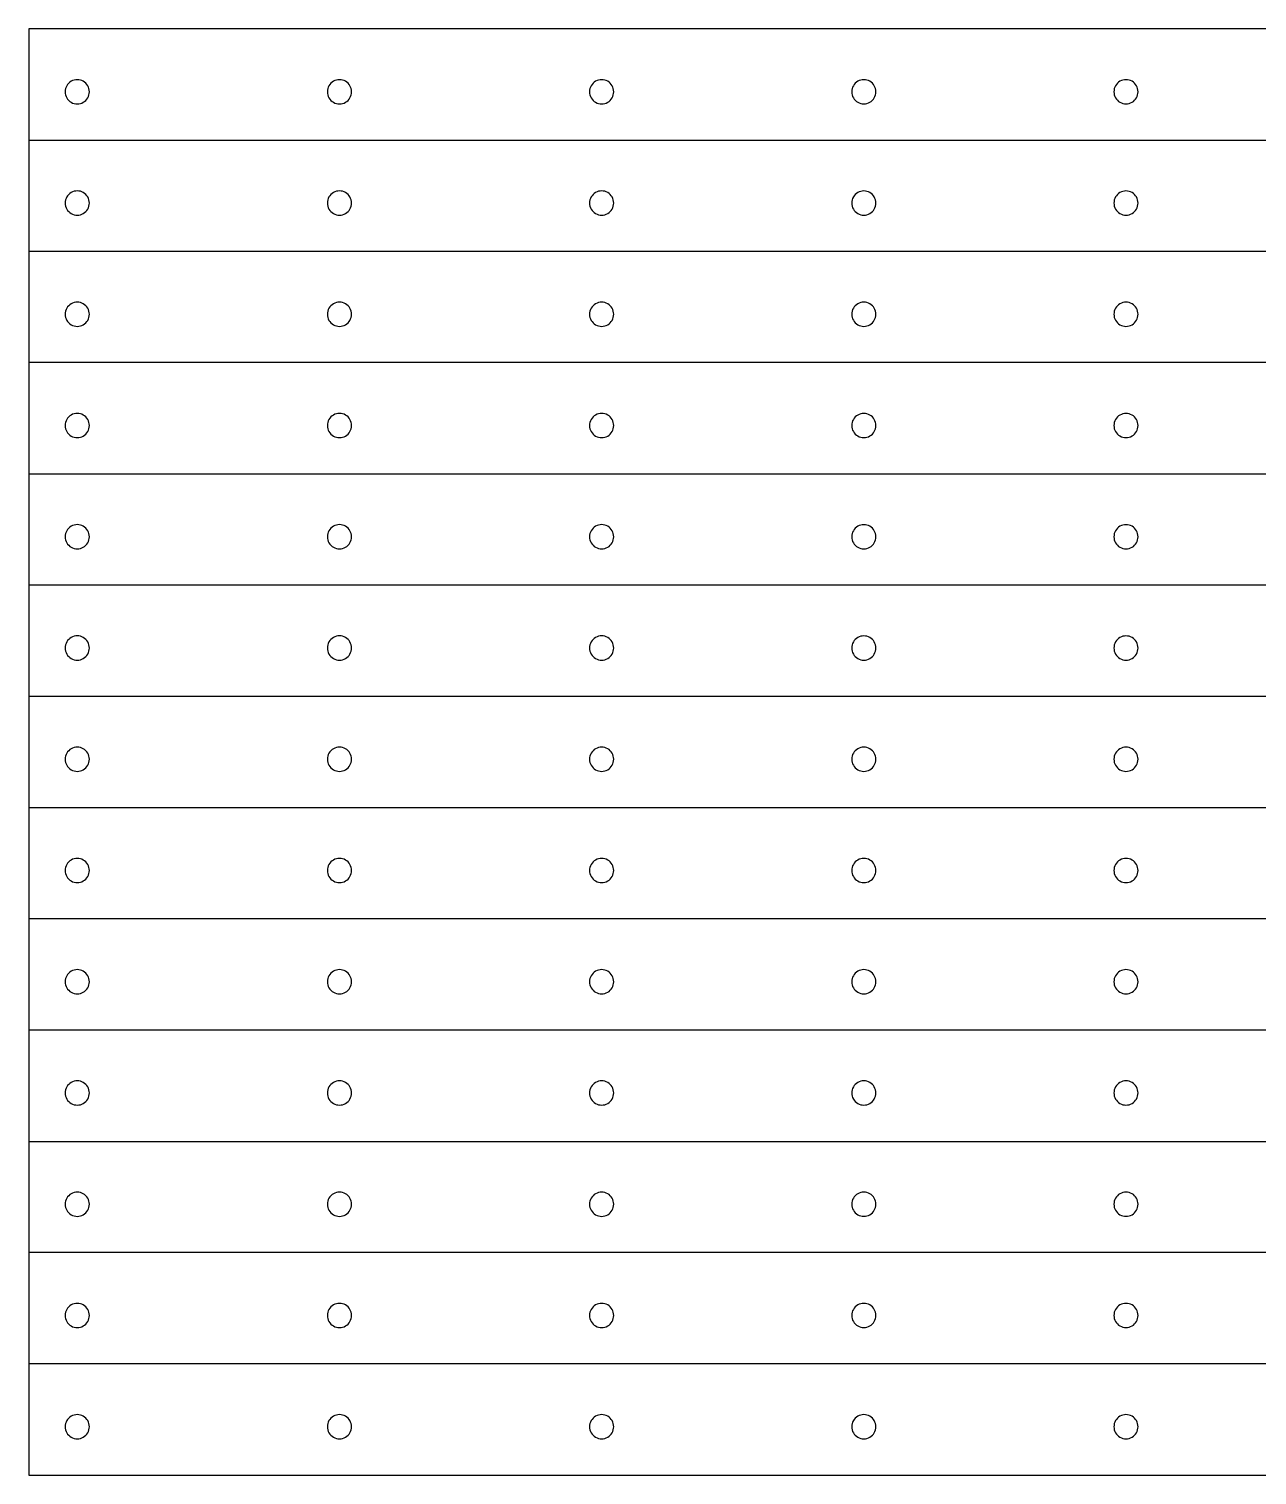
# Model space of a CAD drawing. Extents: x 0 to 508, y 0 to 299.
# Drawn here: x 0.1 to 254.1, y 0.1 to 299.1 of the extents above; entities that cross this region are included whole.
import ezdxf

# ---------------------------------------------------------------- set-up
doc = ezdxf.new("R2010")
doc.units = 0
doc.layers.get('0').update_dxf_attribs({"linetype": 'CONTINUOUS'})

msp = doc.modelspace()

# ---------------------------------------------------------------- linework, layer by layer
at = {"color": 7}
for points in [[(508.120782, 299.120772), (0.120756, 299.120772)], [(0.120756, 299.120772), (0.120756, 276.120781)], [(0.120756, 276.120781), (508.120782, 276.120781)], [(0.120756, 276.120781), (0.120756, 253.120763)], [(508.120782, 253.120763), (0.120756, 253.120763)], [(0.120756, 253.120763), (0.120756, 230.120764)], [(508.120782, 230.120764), (0.120756, 230.120764)], [(0.120756, 230.120764), (0.120756, 207.120763)], [(0.120756, 207.120763), (508.120782, 207.120763)], [(0.120756, 207.120763), (0.120756, 184.12079)], [(508.120782, 184.12079), (0.120756, 184.12079)], [(0.120756, 184.12079), (0.120756, 161.120788)], [(508.120782, 161.120788), (0.120756, 161.120788)], [(0.120756, 161.120788), (0.120756, 138.120787)], [(0.120756, 138.120787), (508.120782, 138.120787)], [(0.120756, 138.120787), (0.120756, 115.120785)], [(508.120782, 115.120785), (0.120756, 115.120785)], [(0.120756, 115.120785), (0.120756, 92.120781)], [(508.120782, 92.120781), (0.120756, 92.120781)], [(0.120756, 92.120781), (0.120756, 69.120779)], [(0.120756, 69.120779), (508.120782, 69.120779)], [(0.120756, 69.120779), (0.120756, 46.120778)], [(0.120756, 46.120778), (0.120756, 23.120776)], [(508.120782, 46.120778), (0.120756, 46.120778)], [(508.120782, 23.120776), (0.120756, 23.120776)], [(0.120756, 23.120776), (0.120756, 0.120775)], [(0.120756, 0.120775), (508.120782, 0.120775)]]:
    msp.add_lwpolyline(points, dxfattribs=at)
for points in [[(12.620757, 286.120787)], [(66.842984, 286.120787)], [(121.065211, 286.120787)], [(175.287437, 286.120787)], [(229.509664, 286.120787)], [(12.620757, 263.12077)], [(66.842984, 263.12077)], [(121.065211, 263.12077)], [(175.287437, 263.12077)], [(229.509664, 263.12077)], [(12.620757, 240.120776)], [(66.842984, 240.120776)], [(121.065211, 240.120776)], [(175.287437, 240.120776)], [(229.509664, 240.120776)], [(12.620757, 217.120774)], [(66.842984, 217.120774)], [(121.065211, 217.120774)], [(175.287437, 217.120774)], [(229.509664, 217.120774)], [(12.620757, 194.120775)], [(66.842984, 194.120775)], [(121.065211, 194.120775)], [(175.287437, 194.120775)], [(229.509664, 194.120775)], [(12.620757, 171.120776)], [(66.842984, 171.120776)], [(121.065211, 171.120776)], [(175.287437, 171.120776)], [(229.509664, 171.120776)], [(12.620757, 148.120775)], [(66.842984, 148.120775)], [(121.065211, 148.120775)], [(175.287437, 148.120775)], [(229.509664, 148.120775)], [(12.620757, 125.120776)], [(66.842984, 125.120776)], [(121.065211, 125.120776)], [(175.287437, 125.120776)], [(229.509664, 125.120776)], [(12.620757, 102.120777)], [(66.842984, 102.120777)], [(121.065211, 102.120777)], [(175.287437, 102.120777)], [(229.509664, 102.120777)], [(12.620757, 79.120775)], [(66.842984, 79.120775)], [(121.065211, 79.120775)], [(175.287437, 79.120775)], [(229.509664, 79.120775)], [(12.620757, 56.120776)], [(66.842984, 56.120776)], [(121.065211, 56.120776)], [(175.287437, 56.120776)], [(229.509664, 56.120776)], [(12.620757, 33.120775)], [(66.842984, 33.120775)], [(121.065211, 33.120775)], [(175.287437, 33.120775)], [(229.509664, 33.120775)], [(12.620757, 10.120776)], [(66.842984, 10.120776)], [(121.065211, 10.120776)], [(175.287437, 10.120776)], [(229.509664, 10.120776)]]:
    msp.add_lwpolyline(points, close=True, dxfattribs=at)
for points in [[(8.869315, 288.290028), (8.095077, 287.842331), (7.618974, 287.015143), (7.620767, 286.120787)], [(11.372209, 288.290028), (10.597971, 288.737725), (9.643553, 288.737725), (8.869315, 288.290028)], [(12.620757, 286.120787), (12.622551, 287.015143), (12.146447, 287.842331), (11.372209, 288.290028)], [(63.091542, 288.290028), (62.317304, 287.842331), (61.8412, 287.015143), (61.842994, 286.120787)], [(65.594436, 288.290028), (64.820198, 288.737725), (63.86578, 288.737725), (63.091542, 288.290028)], [(66.842984, 286.120787), (66.844778, 287.015143), (66.368674, 287.842331), (65.594436, 288.290028)], [(117.313769, 288.290028), (116.539531, 287.842331), (116.063427, 287.015143), (116.065221, 286.120787)], [(119.816663, 288.290028), (119.042425, 288.737725), (118.088006, 288.737725), (117.313769, 288.290028)], [(121.065211, 286.120787), (121.067004, 287.015143), (120.5909, 287.842331), (119.816663, 288.290028)], [(171.537425, 288.285858), (170.76392, 287.839275), (170.287421, 287.013954), (170.287421, 286.120787)], [(174.037433, 288.285858), (173.263928, 288.732442), (172.31093, 288.732442), (171.537425, 288.285858)], [(175.287437, 286.120787), (175.287437, 287.013954), (174.810939, 287.839275), (174.037433, 288.285858)], [(225.759652, 288.285858), (224.986146, 287.839274), (224.509648, 287.013954), (224.509648, 286.120787)], [(228.25966, 288.285858), (227.486155, 288.732441), (226.533157, 288.732441), (225.759652, 288.285858)], [(229.509664, 286.120787), (229.509664, 287.013954), (229.033165, 287.839274), (228.25966, 288.285858)], [(7.620767, 286.120787), (7.618974, 285.226431), (8.095077, 284.399243), (8.869315, 283.951546)], [(11.372209, 283.951546), (12.146447, 284.399243), (12.622551, 285.226431), (12.620757, 286.120787)], [(61.842994, 286.120787), (61.8412, 285.226431), (62.317304, 284.399243), (63.091542, 283.951546)], [(65.594436, 283.951546), (66.368674, 284.399243), (66.844778, 285.226431), (66.842984, 286.120787)], [(116.065221, 286.120787), (116.063427, 285.226431), (116.539531, 284.399243), (117.313769, 283.951546)], [(119.816663, 283.951546), (120.5909, 284.399243), (121.067004, 285.226431), (121.065211, 286.120787)], [(170.287421, 286.120787), (170.287421, 285.22762), (170.76392, 284.4023), (171.537425, 283.955716)], [(174.037433, 283.955716), (174.810939, 284.4023), (175.287437, 285.22762), (175.287437, 286.120787)], [(224.509648, 286.120787), (224.509647, 285.22762), (224.986146, 284.4023), (225.759651, 283.955716)], [(228.25966, 283.955716), (229.033165, 284.4023), (229.509664, 285.22762), (229.509664, 286.120787)], [(8.869315, 283.951546), (9.643553, 283.503849), (10.597971, 283.503849), (11.372209, 283.951546)], [(63.091542, 283.951546), (63.86578, 283.503849), (64.820198, 283.503849), (65.594436, 283.951546)], [(117.313769, 283.951546), (118.088006, 283.503849), (119.042425, 283.503849), (119.816663, 283.951546)], [(171.537425, 283.955716), (172.31093, 283.509133), (173.263928, 283.509133), (174.037433, 283.955716)], [(225.759651, 283.955716), (226.533157, 283.509133), (227.486155, 283.509133), (228.25966, 283.955716)], [(8.869315, 265.290011), (8.095077, 264.842314), (7.618974, 264.015126), (7.620767, 263.12077)], [(7.620767, 263.12077), (7.618974, 262.226413), (8.095077, 261.399225), (8.869315, 260.951529)], [(11.372209, 265.290011), (10.597971, 265.737707), (9.643553, 265.737707), (8.869315, 265.290011)], [(12.620757, 263.12077), (12.622551, 264.015126), (12.146447, 264.842314), (11.372209, 265.290011)], [(11.372209, 260.951529), (12.146447, 261.399225), (12.622551, 262.226413), (12.620757, 263.12077)], [(63.091542, 265.290011), (62.317304, 264.842314), (61.8412, 264.015126), (61.842994, 263.12077)], [(61.842994, 263.12077), (61.8412, 262.226413), (62.317304, 261.399225), (63.091542, 260.951529)], [(65.594436, 265.290011), (64.820198, 265.737707), (63.86578, 265.737707), (63.091542, 265.290011)], [(66.842984, 263.12077), (66.844778, 264.015126), (66.368674, 264.842314), (65.594436, 265.290011)], [(65.594436, 260.951529), (66.368674, 261.399225), (66.844778, 262.226413), (66.842984, 263.12077)], [(117.313769, 265.290011), (116.539531, 264.842314), (116.063427, 264.015126), (116.065221, 263.12077)], [(116.065221, 263.12077), (116.063427, 262.226413), (116.539531, 261.399225), (117.313769, 260.951529)], [(119.816663, 265.290011), (119.042425, 265.737707), (118.088006, 265.737707), (117.313769, 265.290011)], [(121.065211, 263.12077), (121.067004, 264.015126), (120.5909, 264.842314), (119.816663, 265.290011)], [(119.816663, 260.951529), (120.5909, 261.399225), (121.067004, 262.226413), (121.065211, 263.12077)], [(171.537425, 265.285841), (170.76392, 264.839257), (170.287421, 264.013937), (170.287421, 263.12077)], [(170.287421, 263.12077), (170.287421, 262.227603), (170.76392, 261.402282), (171.537425, 260.955699)], [(174.037433, 265.285841), (173.263928, 265.732424), (172.31093, 265.732424), (171.537425, 265.285841)], [(175.287437, 263.12077), (175.287437, 264.013937), (174.810939, 264.839257), (174.037433, 265.285841)], [(174.037433, 260.955699), (174.810939, 261.402282), (175.287437, 262.227603), (175.287437, 263.12077)], [(224.509648, 263.12077), (224.509647, 262.227603), (224.986146, 261.402282), (225.759651, 260.955699)], [(225.759652, 265.28584), (224.986146, 264.839257), (224.509648, 264.013936), (224.509648, 263.12077)], [(228.25966, 265.28584), (227.486155, 265.732424), (226.533157, 265.732424), (225.759652, 265.28584)], [(229.509664, 263.12077), (229.509664, 264.013936), (229.033165, 264.839257), (228.25966, 265.28584)], [(228.25966, 260.955699), (229.033165, 261.402282), (229.509664, 262.227603), (229.509664, 263.12077)], [(8.869315, 260.951529), (9.643553, 260.503832), (10.597971, 260.503832), (11.372209, 260.951529)], [(63.091542, 260.951529), (63.86578, 260.503832), (64.820198, 260.503832), (65.594436, 260.951529)], [(117.313769, 260.951529), (118.088006, 260.503832), (119.042425, 260.503832), (119.816663, 260.951529)], [(171.537425, 260.955699), (172.31093, 260.509115), (173.263928, 260.509115), (174.037433, 260.955699)], [(225.759651, 260.955699), (226.533157, 260.509115), (227.486155, 260.509115), (228.25966, 260.955699)], [(8.869315, 242.290017), (8.095077, 241.84232), (7.618974, 241.015132), (7.620767, 240.120776)], [(11.372209, 242.290017), (10.597971, 242.737714), (9.643553, 242.737714), (8.869315, 242.290017)], [(12.620757, 240.120776), (12.622551, 241.015132), (12.146447, 241.84232), (11.372209, 242.290017)], [(63.091542, 242.290017), (62.317304, 241.84232), (61.8412, 241.015132), (61.842994, 240.120776)], [(65.594436, 242.290017), (64.820198, 242.737714), (63.86578, 242.737714), (63.091542, 242.290017)], [(66.842984, 240.120776), (66.844778, 241.015132), (66.368674, 241.84232), (65.594436, 242.290017)], [(117.313769, 242.290017), (116.539531, 241.84232), (116.063427, 241.015132), (116.065221, 240.120776)], [(119.816663, 242.290017), (119.042425, 242.737714), (118.088006, 242.737714), (117.313769, 242.290017)], [(121.065211, 240.120776), (121.067004, 241.015132), (120.5909, 241.84232), (119.816663, 242.290017)], [(171.537425, 242.285847), (170.76392, 241.839263), (170.287421, 241.013943), (170.287421, 240.120776)], [(174.037433, 242.285847), (173.263928, 242.73243), (172.31093, 242.73243), (171.537425, 242.285847)], [(175.287437, 240.120776), (175.287437, 241.013943), (174.810939, 241.839263), (174.037433, 242.285847)], [(225.759652, 242.285847), (224.986146, 241.839263), (224.509648, 241.013943), (224.509648, 240.120776)], [(228.25966, 242.285847), (227.486155, 242.73243), (226.533157, 242.73243), (225.759652, 242.285847)], [(229.509664, 240.120776), (229.509664, 241.013943), (229.033165, 241.839263), (228.25966, 242.285847)], [(7.620767, 240.120776), (7.618974, 239.226419), (8.095077, 238.399232), (8.869315, 237.951535)], [(11.372209, 237.951535), (12.146447, 238.399232), (12.622551, 239.226419), (12.620757, 240.120776)], [(61.842994, 240.120776), (61.8412, 239.226419), (62.317304, 238.399232), (63.091542, 237.951535)], [(65.594436, 237.951535), (66.368674, 238.399232), (66.844778, 239.226419), (66.842984, 240.120776)], [(116.065221, 240.120776), (116.063427, 239.226419), (116.539531, 238.399232), (117.313769, 237.951535)], [(119.816663, 237.951535), (120.5909, 238.399232), (121.067004, 239.226419), (121.065211, 240.120776)], [(170.287421, 240.120776), (170.287421, 239.227609), (170.76392, 238.402288), (171.537425, 237.955705)], [(174.037433, 237.955705), (174.810939, 238.402288), (175.287437, 239.227609), (175.287437, 240.120776)], [(224.509648, 240.120776), (224.509647, 239.227609), (224.986146, 238.402288), (225.759651, 237.955705)], [(228.25966, 237.955705), (229.033165, 238.402288), (229.509664, 239.227609), (229.509664, 240.120776)], [(8.869315, 237.951535), (9.643553, 237.503838), (10.597971, 237.503838), (11.372209, 237.951535)], [(63.091542, 237.951535), (63.86578, 237.503838), (64.820198, 237.503838), (65.594436, 237.951535)], [(117.313769, 237.951535), (118.088006, 237.503838), (119.042425, 237.503838), (119.816663, 237.951535)], [(171.537425, 237.955705), (172.31093, 237.509121), (173.263928, 237.509121), (174.037433, 237.955705)], [(225.759651, 237.955705), (226.533157, 237.509121), (227.486155, 237.509121), (228.25966, 237.955705)], [(8.869315, 219.290015), (8.095077, 218.842318), (7.618974, 218.015131), (7.620767, 217.120774)], [(11.372209, 219.290015), (10.597971, 219.737712), (9.643553, 219.737712), (8.869315, 219.290015)], [(12.620757, 217.120774), (12.622551, 218.015131), (12.146447, 218.842318), (11.372209, 219.290015)], [(63.091542, 219.290015), (62.317304, 218.842318), (61.8412, 218.015131), (61.842994, 217.120774)], [(65.594436, 219.290015), (64.820198, 219.737712), (63.86578, 219.737712), (63.091542, 219.290015)], [(66.842984, 217.120774), (66.844778, 218.015131), (66.368674, 218.842318), (65.594436, 219.290015)], [(117.313769, 219.290015), (116.539531, 218.842318), (116.063427, 218.015131), (116.065221, 217.120774)], [(119.816663, 219.290015), (119.042425, 219.737712), (118.088006, 219.737712), (117.313769, 219.290015)], [(121.065211, 217.120774), (121.067004, 218.015131), (120.5909, 218.842318), (119.816663, 219.290015)], [(171.537425, 219.285845), (170.76392, 218.839262), (170.287421, 218.013941), (170.287421, 217.120774)], [(174.037433, 219.285845), (173.263928, 219.732429), (172.31093, 219.732429), (171.537425, 219.285845)], [(175.287437, 217.120774), (175.287437, 218.013941), (174.810939, 218.839262), (174.037433, 219.285845)], [(225.759652, 219.285845), (224.986146, 218.839261), (224.509648, 218.013941), (224.509648, 217.120774)], [(228.25966, 219.285845), (227.486155, 219.732428), (226.533157, 219.732428), (225.759652, 219.285845)], [(229.509664, 217.120774), (229.509664, 218.013941), (229.033165, 218.839261), (228.25966, 219.285845)], [(7.620767, 217.120774), (7.618974, 216.226418), (8.095077, 215.39923), (8.869315, 214.951533)], [(11.372209, 214.951533), (12.146447, 215.39923), (12.622551, 216.226418), (12.620757, 217.120774)], [(61.842994, 217.120774), (61.8412, 216.226418), (62.317304, 215.39923), (63.091542, 214.951533)], [(65.594436, 214.951533), (66.368674, 215.39923), (66.844778, 216.226418), (66.842984, 217.120774)], [(116.065221, 217.120774), (116.063427, 216.226418), (116.539531, 215.39923), (117.313769, 214.951533)], [(119.816663, 214.951533), (120.5909, 215.39923), (121.067004, 216.226418), (121.065211, 217.120774)], [(170.287421, 217.120774), (170.287421, 216.227607), (170.76392, 215.402287), (171.537425, 214.955703)], [(174.037433, 214.955703), (174.810939, 215.402287), (175.287437, 216.227607), (175.287437, 217.120774)], [(224.509648, 217.120774), (224.509647, 216.227607), (224.986146, 215.402287), (225.759651, 214.955703)], [(228.25966, 214.955703), (229.033165, 215.402287), (229.509664, 216.227607), (229.509664, 217.120774)], [(8.869315, 214.951533), (9.643553, 214.503837), (10.597971, 214.503837), (11.372209, 214.951533)], [(63.091542, 214.951533), (63.86578, 214.503837), (64.820198, 214.503837), (65.594436, 214.951533)], [(117.313769, 214.951533), (118.088006, 214.503837), (119.042425, 214.503837), (119.816663, 214.951533)], [(171.537425, 214.955703), (172.31093, 214.50912), (173.263928, 214.50912), (174.037433, 214.955703)], [(225.759651, 214.955703), (226.533157, 214.50912), (227.486155, 214.50912), (228.25966, 214.955703)], [(8.869315, 196.290016), (8.095077, 195.84232), (7.618974, 195.015132), (7.620767, 194.120775)], [(11.372209, 196.290016), (10.597971, 196.737713), (9.643553, 196.737713), (8.869315, 196.290016)], [(12.620757, 194.120775), (12.622551, 195.015132), (12.146447, 195.84232), (11.372209, 196.290016)], [(63.091542, 196.290016), (62.317304, 195.84232), (61.8412, 195.015132), (61.842994, 194.120775)], [(65.594436, 196.290016), (64.820198, 196.737713), (63.86578, 196.737713), (63.091542, 196.290016)], [(66.842984, 194.120775), (66.844778, 195.015132), (66.368674, 195.84232), (65.594436, 196.290016)], [(117.313769, 196.290016), (116.539531, 195.84232), (116.063427, 195.015132), (116.065221, 194.120775)], [(119.816663, 196.290016), (119.042425, 196.737713), (118.088006, 196.737713), (117.313769, 196.290016)], [(121.065211, 194.120775), (121.067004, 195.015132), (120.5909, 195.84232), (119.816663, 196.290016)], [(171.537425, 196.285846), (170.76392, 195.839263), (170.287421, 195.013942), (170.287421, 194.120775)], [(174.037433, 196.285846), (173.263928, 196.73243), (172.31093, 196.73243), (171.537425, 196.285846)], [(175.287437, 194.120775), (175.287437, 195.013942), (174.810939, 195.839263), (174.037433, 196.285846)], [(225.759652, 196.285846), (224.986146, 195.839262), (224.509648, 195.013942), (224.509648, 194.120775)], [(228.25966, 196.285846), (227.486155, 196.732429), (226.533157, 196.732429), (225.759652, 196.285846)], [(229.509664, 194.120775), (229.509664, 195.013942), (229.033165, 195.839262), (228.25966, 196.285846)], [(7.620767, 194.120775), (7.618974, 193.226419), (8.095077, 192.399231), (8.869315, 191.951534)], [(8.869315, 191.951534), (9.643553, 191.503838), (10.597971, 191.503838), (11.372209, 191.951534)], [(11.372209, 191.951534), (12.146447, 192.399231), (12.622551, 193.226419), (12.620757, 194.120775)], [(61.842994, 194.120775), (61.8412, 193.226419), (62.317304, 192.399231), (63.091542, 191.951534)], [(63.091542, 191.951534), (63.86578, 191.503838), (64.820198, 191.503838), (65.594436, 191.951534)], [(65.594436, 191.951534), (66.368674, 192.399231), (66.844778, 193.226419), (66.842984, 194.120775)], [(116.065221, 194.120775), (116.063427, 193.226419), (116.539531, 192.399231), (117.313769, 191.951534)], [(117.313769, 191.951534), (118.088006, 191.503838), (119.042425, 191.503838), (119.816663, 191.951534)], [(119.816663, 191.951534), (120.5909, 192.399231), (121.067004, 193.226419), (121.065211, 194.120775)], [(170.287421, 194.120775), (170.287421, 193.227608), (170.76392, 192.402288), (171.537425, 191.955704)], [(171.537425, 191.955704), (172.31093, 191.509121), (173.263928, 191.509121), (174.037433, 191.955704)], [(174.037433, 191.955704), (174.810939, 192.402288), (175.287437, 193.227608), (175.287437, 194.120775)], [(224.509648, 194.120775), (224.509647, 193.227608), (224.986146, 192.402288), (225.759651, 191.955704)], [(225.759651, 191.955704), (226.533157, 191.509121), (227.486155, 191.509121), (228.25966, 191.955704)], [(228.25966, 191.955704), (229.033165, 192.402288), (229.509664, 193.227608), (229.509664, 194.120775)], [(11.372209, 173.290017), (10.597971, 173.737714), (9.643553, 173.737714), (8.869315, 173.290017)], [(65.594436, 173.290017), (64.820198, 173.737714), (63.86578, 173.737714), (63.091542, 173.290017)], [(119.816663, 173.290017), (119.042425, 173.737714), (118.088006, 173.737714), (117.313769, 173.290017)], [(174.037433, 173.285847), (173.263928, 173.732431), (172.31093, 173.732431), (171.537425, 173.285847)], [(228.25966, 173.285847), (227.486155, 173.73243), (226.533157, 173.73243), (225.759652, 173.285847)], [(8.869315, 173.290017), (8.095077, 172.842321), (7.618974, 172.015133), (7.620767, 171.120776)], [(7.620767, 171.120776), (7.618974, 170.22642), (8.095077, 169.399232), (8.869315, 168.951535)], [(12.620757, 171.120776), (12.622551, 172.015133), (12.146447, 172.842321), (11.372209, 173.290017)], [(11.372209, 168.951535), (12.146447, 169.399232), (12.622551, 170.22642), (12.620757, 171.120776)], [(63.091542, 173.290017), (62.317304, 172.842321), (61.8412, 172.015133), (61.842994, 171.120776)], [(61.842994, 171.120776), (61.8412, 170.22642), (62.317304, 169.399232), (63.091542, 168.951535)], [(66.842984, 171.120776), (66.844778, 172.015133), (66.368674, 172.842321), (65.594436, 173.290017)], [(65.594436, 168.951535), (66.368674, 169.399232), (66.844778, 170.22642), (66.842984, 171.120776)], [(117.313769, 173.290017), (116.539531, 172.842321), (116.063427, 172.015133), (116.065221, 171.120776)], [(116.065221, 171.120776), (116.063427, 170.22642), (116.539531, 169.399232), (117.313769, 168.951535)], [(121.065211, 171.120776), (121.067004, 172.015133), (120.5909, 172.842321), (119.816663, 173.290017)], [(119.816663, 168.951535), (120.5909, 169.399232), (121.067004, 170.22642), (121.065211, 171.120776)], [(171.537425, 173.285847), (170.76392, 172.839264), (170.287421, 172.013943), (170.287421, 171.120776)], [(170.287421, 171.120776), (170.287421, 170.227609), (170.76392, 169.402289), (171.537425, 168.955705)], [(175.287437, 171.120776), (175.287437, 172.013943), (174.810939, 172.839264), (174.037433, 173.285847)], [(174.037433, 168.955705), (174.810939, 169.402289), (175.287437, 170.227609), (175.287437, 171.120776)], [(224.509648, 171.120776), (224.509647, 170.227609), (224.986146, 169.402289), (225.759651, 168.955705)], [(225.759652, 173.285847), (224.986146, 172.839263), (224.509648, 172.013943), (224.509648, 171.120776)], [(229.509664, 171.120776), (229.509664, 172.013943), (229.033165, 172.839263), (228.25966, 173.285847)], [(228.25966, 168.955705), (229.033165, 169.402289), (229.509664, 170.227609), (229.509664, 171.120776)], [(8.869315, 168.951535), (9.643553, 168.503839), (10.597971, 168.503839), (11.372209, 168.951535)], [(63.091542, 168.951535), (63.86578, 168.503839), (64.820198, 168.503839), (65.594436, 168.951535)], [(117.313769, 168.951535), (118.088006, 168.503839), (119.042425, 168.503839), (119.816663, 168.951535)], [(171.537425, 168.955705), (172.31093, 168.509122), (173.263928, 168.509122), (174.037433, 168.955705)], [(225.759651, 168.955705), (226.533157, 168.509122), (227.486155, 168.509122), (228.25966, 168.955705)], [(8.869315, 150.290016), (8.095077, 149.842319), (7.618974, 149.015131), (7.620767, 148.120775)], [(11.372209, 150.290016), (10.597971, 150.737712), (9.643553, 150.737712), (8.869315, 150.290016)], [(12.620757, 148.120775), (12.622551, 149.015131), (12.146447, 149.842319), (11.372209, 150.290016)], [(63.091542, 150.290016), (62.317304, 149.842319), (61.8412, 149.015131), (61.842994, 148.120775)], [(65.594436, 150.290016), (64.820198, 150.737712), (63.86578, 150.737712), (63.091542, 150.290016)], [(66.842984, 148.120775), (66.844778, 149.015131), (66.368674, 149.842319), (65.594436, 150.290016)], [(117.313769, 150.290016), (116.539531, 149.842319), (116.063427, 149.015131), (116.065221, 148.120775)], [(119.816663, 150.290016), (119.042425, 150.737712), (118.088006, 150.737712), (117.313769, 150.290016)], [(121.065211, 148.120775), (121.067004, 149.015131), (120.5909, 149.842319), (119.816663, 150.290016)], [(171.537425, 150.285846), (170.76392, 149.839262), (170.287421, 149.013942), (170.287421, 148.120775)], [(174.037433, 150.285846), (173.263928, 150.732429), (172.31093, 150.732429), (171.537425, 150.285846)], [(175.287437, 148.120775), (175.287437, 149.013942), (174.810939, 149.839262), (174.037433, 150.285846)], [(225.759652, 150.285845), (224.986146, 149.839262), (224.509648, 149.013942), (224.509648, 148.120775)], [(228.25966, 150.285845), (227.486155, 150.732429), (226.533157, 150.732429), (225.759652, 150.285845)], [(229.509664, 148.120775), (229.509664, 149.013942), (229.033165, 149.839262), (228.25966, 150.285845)], [(7.620767, 148.120775), (7.618974, 147.226418), (8.095077, 146.39923), (8.869315, 145.951534)], [(11.372209, 145.951534), (12.146447, 146.39923), (12.622551, 147.226418), (12.620757, 148.120775)], [(61.842994, 148.120775), (61.8412, 147.226418), (62.317304, 146.39923), (63.091542, 145.951534)], [(65.594436, 145.951534), (66.368674, 146.39923), (66.844778, 147.226418), (66.842984, 148.120775)], [(116.065221, 148.120775), (116.063427, 147.226418), (116.539531, 146.39923), (117.313769, 145.951534)], [(119.816663, 145.951534), (120.5909, 146.39923), (121.067004, 147.226418), (121.065211, 148.120775)], [(170.287421, 148.120775), (170.287421, 147.227608), (170.76392, 146.402287), (171.537425, 145.955704)], [(174.037433, 145.955704), (174.810939, 146.402287), (175.287437, 147.227608), (175.287437, 148.120775)], [(224.509648, 148.120775), (224.509647, 147.227608), (224.986146, 146.402287), (225.759651, 145.955704)], [(228.25966, 145.955704), (229.033165, 146.402287), (229.509664, 147.227608), (229.509664, 148.120775)], [(8.869315, 145.951534), (9.643553, 145.503837), (10.597971, 145.503837), (11.372209, 145.951534)], [(63.091542, 145.951534), (63.86578, 145.503837), (64.820198, 145.503837), (65.594436, 145.951534)], [(117.313769, 145.951534), (118.088006, 145.503837), (119.042425, 145.503837), (119.816663, 145.951534)], [(171.537425, 145.955704), (172.31093, 145.50912), (173.263928, 145.50912), (174.037433, 145.955704)], [(225.759651, 145.955704), (226.533157, 145.50912), (227.486155, 145.50912), (228.25966, 145.955704)], [(8.869315, 127.290017), (8.095077, 126.84232), (7.618974, 126.015132), (7.620767, 125.120776)], [(11.372209, 127.290017), (10.597971, 127.737713), (9.643553, 127.737713), (8.869315, 127.290017)], [(12.620757, 125.120776), (12.622551, 126.015132), (12.146447, 126.84232), (11.372209, 127.290017)], [(63.091542, 127.290017), (62.317304, 126.84232), (61.8412, 126.015132), (61.842994, 125.120776)], [(65.594436, 127.290017), (64.820198, 127.737713), (63.86578, 127.737713), (63.091542, 127.290017)], [(66.842984, 125.120776), (66.844778, 126.015132), (66.368674, 126.84232), (65.594436, 127.290017)], [(117.313769, 127.290017), (116.539531, 126.84232), (116.063427, 126.015132), (116.065221, 125.120776)], [(119.816663, 127.290017), (119.042425, 127.737713), (118.088006, 127.737713), (117.313769, 127.290017)], [(121.065211, 125.120776), (121.067004, 126.015132), (120.5909, 126.84232), (119.816663, 127.290017)], [(171.537425, 127.285847), (170.76392, 126.839263), (170.287421, 126.013943), (170.287421, 125.120776)], [(174.037433, 127.285847), (173.263928, 127.73243), (172.31093, 127.73243), (171.537425, 127.285847)], [(175.287437, 125.120776), (175.287437, 126.013943), (174.810939, 126.839263), (174.037433, 127.285847)], [(225.759652, 127.285846), (224.986146, 126.839263), (224.509648, 126.013943), (224.509648, 125.120776)], [(228.25966, 127.285846), (227.486155, 127.73243), (226.533157, 127.73243), (225.759652, 127.285846)], [(229.509664, 125.120776), (229.509664, 126.013943), (229.033165, 126.839263), (228.25966, 127.285846)], [(7.620767, 125.120776), (7.618974, 124.226419), (8.095077, 123.399231), (8.869315, 122.951535)], [(8.869315, 122.951535), (9.643553, 122.503838), (10.597971, 122.503838), (11.372209, 122.951535)], [(11.372209, 122.951535), (12.146447, 123.399231), (12.622551, 124.226419), (12.620757, 125.120776)], [(61.842994, 125.120776), (61.8412, 124.226419), (62.317304, 123.399231), (63.091542, 122.951535)], [(63.091542, 122.951535), (63.86578, 122.503838), (64.820198, 122.503838), (65.594436, 122.951535)], [(65.594436, 122.951535), (66.368674, 123.399231), (66.844778, 124.226419), (66.842984, 125.120776)], [(116.065221, 125.120776), (116.063427, 124.226419), (116.539531, 123.399231), (117.313769, 122.951535)], [(117.313769, 122.951535), (118.088006, 122.503838), (119.042425, 122.503838), (119.816663, 122.951535)], [(119.816663, 122.951535), (120.5909, 123.399231), (121.067004, 124.226419), (121.065211, 125.120776)], [(170.287421, 125.120776), (170.287421, 124.227609), (170.76392, 123.402288), (171.537425, 122.955705)], [(171.537425, 122.955705), (172.31093, 122.509121), (173.263928, 122.509121), (174.037433, 122.955705)], [(174.037433, 122.955705), (174.810939, 123.402288), (175.287437, 124.227609), (175.287437, 125.120776)], [(224.509648, 125.120776), (224.509647, 124.227609), (224.986146, 123.402288), (225.759651, 122.955705)], [(225.759651, 122.955705), (226.533157, 122.509121), (227.486155, 122.509121), (228.25966, 122.955705)], [(228.25966, 122.955705), (229.033165, 123.402288), (229.509664, 124.227609), (229.509664, 125.120776)], [(11.372209, 104.290018), (10.597971, 104.737714), (9.643553, 104.737714), (8.869315, 104.290018)], [(65.594436, 104.290018), (64.820198, 104.737714), (63.86578, 104.737714), (63.091542, 104.290018)], [(119.816663, 104.290018), (119.042425, 104.737714), (118.088006, 104.737714), (117.313769, 104.290018)], [(174.037433, 104.285848), (173.263928, 104.732431), (172.31093, 104.732431), (171.537425, 104.285848)], [(228.25966, 104.285847), (227.486155, 104.732431), (226.533157, 104.732431), (225.759652, 104.285847)], [(8.869315, 104.290018), (8.095077, 103.842321), (7.618974, 103.015133), (7.620767, 102.120777)], [(7.620767, 102.120777), (7.618974, 101.22642), (8.095077, 100.399233), (8.869315, 99.951536)], [(12.620757, 102.120777), (12.622551, 103.015133), (12.146447, 103.842321), (11.372209, 104.290018)], [(11.372209, 99.951536), (12.146447, 100.399233), (12.622551, 101.22642), (12.620757, 102.120777)], [(63.091542, 104.290018), (62.317304, 103.842321), (61.8412, 103.015133), (61.842994, 102.120777)], [(61.842994, 102.120777), (61.8412, 101.22642), (62.317304, 100.399233), (63.091542, 99.951536)], [(66.842984, 102.120777), (66.844778, 103.015133), (66.368674, 103.842321), (65.594436, 104.290018)], [(65.594436, 99.951536), (66.368674, 100.399233), (66.844778, 101.22642), (66.842984, 102.120777)], [(117.313769, 104.290018), (116.539531, 103.842321), (116.063427, 103.015133), (116.065221, 102.120777)], [(116.065221, 102.120777), (116.063427, 101.22642), (116.539531, 100.399233), (117.313769, 99.951536)], [(121.065211, 102.120777), (121.067004, 103.015133), (120.5909, 103.842321), (119.816663, 104.290018)], [(119.816663, 99.951536), (120.5909, 100.399233), (121.067004, 101.22642), (121.065211, 102.120777)], [(171.537425, 104.285848), (170.76392, 103.839264), (170.287421, 103.013944), (170.287421, 102.120777)], [(170.287421, 102.120777), (170.287421, 101.22761), (170.76392, 100.402289), (171.537425, 99.955706)], [(175.287437, 102.120777), (175.287437, 103.013944), (174.810939, 103.839264), (174.037433, 104.285848)], [(174.037433, 99.955706), (174.810939, 100.402289), (175.287437, 101.22761), (175.287437, 102.120777)], [(224.509648, 102.120777), (224.509647, 101.22761), (224.986146, 100.402289), (225.759651, 99.955706)], [(225.759652, 104.285847), (224.986146, 103.839264), (224.509648, 103.013944), (224.509648, 102.120777)], [(229.509664, 102.120777), (229.509664, 103.013944), (229.033165, 103.839264), (228.25966, 104.285847)], [(228.25966, 99.955706), (229.033165, 100.402289), (229.509664, 101.22761), (229.509664, 102.120777)], [(8.869315, 99.951536), (9.643553, 99.503839), (10.597971, 99.503839), (11.372209, 99.951536)], [(63.091542, 99.951536), (63.86578, 99.503839), (64.820198, 99.503839), (65.594436, 99.951536)], [(117.313769, 99.951536), (118.088006, 99.503839), (119.042425, 99.503839), (119.816663, 99.951536)], [(171.537425, 99.955706), (172.31093, 99.509122), (173.263928, 99.509122), (174.037433, 99.955706)], [(225.759651, 99.955706), (226.533157, 99.509122), (227.486155, 99.509122), (228.25966, 99.955706)], [(8.869315, 81.290016), (8.095077, 80.842319), (7.618974, 80.015132), (7.620767, 79.120775)], [(11.372209, 81.290016), (10.597971, 81.737713), (9.643553, 81.737713), (8.869315, 81.290016)], [(12.620757, 79.120775), (12.622551, 80.015132), (12.146447, 80.842319), (11.372209, 81.290016)], [(63.091542, 81.290016), (62.317304, 80.842319), (61.8412, 80.015132), (61.842994, 79.120775)], [(65.594436, 81.290016), (64.820198, 81.737713), (63.86578, 81.737713), (63.091542, 81.290016)], [(66.842984, 79.120775), (66.844778, 80.015132), (66.368674, 80.842319), (65.594436, 81.290016)], [(117.313769, 81.290016), (116.539531, 80.842319), (116.063427, 80.015132), (116.065221, 79.120775)], [(119.816663, 81.290016), (119.042425, 81.737713), (118.088006, 81.737713), (117.313769, 81.290016)], [(121.065211, 79.120775), (121.067004, 80.015132), (120.5909, 80.842319), (119.816663, 81.290016)], [(171.537425, 81.285846), (170.76392, 80.839263), (170.287421, 80.013942), (170.287421, 79.120775)], [(174.037433, 81.285846), (173.263928, 81.73243), (172.31093, 81.73243), (171.537425, 81.285846)], [(175.287437, 79.120775), (175.287437, 80.013942), (174.810939, 80.839263), (174.037433, 81.285846)], [(225.759652, 81.285846), (224.986146, 80.839262), (224.509648, 80.013942), (224.509648, 79.120775)], [(228.25966, 81.285846), (227.486155, 81.732429), (226.533157, 81.732429), (225.759652, 81.285846)], [(229.509664, 79.120775), (229.509664, 80.013942), (229.033165, 80.839262), (228.25966, 81.285846)], [(7.620767, 79.120775), (7.618974, 78.226419), (8.095077, 77.399231), (8.869315, 76.951534)], [(11.372209, 76.951534), (12.146447, 77.399231), (12.622551, 78.226419), (12.620757, 79.120775)], [(61.842994, 79.120775), (61.8412, 78.226419), (62.317304, 77.399231), (63.091542, 76.951534)], [(65.594436, 76.951534), (66.368674, 77.399231), (66.844778, 78.226419), (66.842984, 79.120775)], [(116.065221, 79.120775), (116.063427, 78.226419), (116.539531, 77.399231), (117.313769, 76.951534)], [(119.816663, 76.951534), (120.5909, 77.399231), (121.067004, 78.226419), (121.065211, 79.120775)], [(170.287421, 79.120775), (170.287421, 78.227608), (170.76392, 77.402288), (171.537425, 76.955704)], [(174.037433, 76.955704), (174.810939, 77.402288), (175.287437, 78.227608), (175.287437, 79.120775)], [(224.509648, 79.120775), (224.509647, 78.227608), (224.986146, 77.402288), (225.759651, 76.955704)], [(228.25966, 76.955704), (229.033165, 77.402288), (229.509664, 78.227608), (229.509664, 79.120775)], [(8.869315, 76.951534), (9.643553, 76.503837), (10.597971, 76.503837), (11.372209, 76.951534)], [(63.091542, 76.951534), (63.86578, 76.503837), (64.820198, 76.503837), (65.594436, 76.951534)], [(117.313769, 76.951534), (118.088006, 76.503837), (119.042425, 76.503837), (119.816663, 76.951534)], [(171.537425, 76.955704), (172.31093, 76.509121), (173.263928, 76.509121), (174.037433, 76.955704)], [(225.759651, 76.955704), (226.533157, 76.509121), (227.486155, 76.509121), (228.25966, 76.955704)], [(8.869315, 58.290017), (8.095077, 57.84232), (7.618974, 57.015133), (7.620767, 56.120776)], [(11.372209, 58.290017), (10.597971, 58.737714), (9.643553, 58.737714), (8.869315, 58.290017)], [(12.620757, 56.120776), (12.622551, 57.015133), (12.146447, 57.84232), (11.372209, 58.290017)], [(63.091542, 58.290017), (62.317304, 57.84232), (61.8412, 57.015133), (61.842994, 56.120776)], [(65.594436, 58.290017), (64.820198, 58.737714), (63.86578, 58.737714), (63.091542, 58.290017)], [(66.842984, 56.120776), (66.844778, 57.015133), (66.368674, 57.84232), (65.594436, 58.290017)], [(117.313769, 58.290017), (116.539531, 57.84232), (116.063427, 57.015133), (116.065221, 56.120776)], [(119.816663, 58.290017), (119.042425, 58.737714), (118.088006, 58.737714), (117.313769, 58.290017)], [(121.065211, 56.120776), (121.067004, 57.015133), (120.5909, 57.84232), (119.816663, 58.290017)], [(171.537425, 58.285847), (170.76392, 57.839264), (170.287421, 57.013943), (170.287421, 56.120776)], [(174.037433, 58.285847), (173.263928, 58.732431), (172.31093, 58.732431), (171.537425, 58.285847)], [(175.287437, 56.120776), (175.287437, 57.013943), (174.810939, 57.839264), (174.037433, 58.285847)], [(225.759652, 58.285847), (224.986146, 57.839263), (224.509648, 57.013943), (224.509648, 56.120776)], [(228.25966, 58.285847), (227.486155, 58.73243), (226.533157, 58.73243), (225.759652, 58.285847)], [(229.509664, 56.120776), (229.509664, 57.013943), (229.033165, 57.839263), (228.25966, 58.285847)], [(7.620767, 56.120776), (7.618974, 55.22642), (8.095077, 54.399232), (8.869315, 53.951535)], [(8.869315, 53.951535), (9.643553, 53.503838), (10.597971, 53.503838), (11.372209, 53.951535)], [(11.372209, 53.951535), (12.146447, 54.399232), (12.622551, 55.22642), (12.620757, 56.120776)], [(61.842994, 56.120776), (61.8412, 55.22642), (62.317304, 54.399232), (63.091542, 53.951535)], [(63.091542, 53.951535), (63.86578, 53.503838), (64.820198, 53.503838), (65.594436, 53.951535)], [(65.594436, 53.951535), (66.368674, 54.399232), (66.844778, 55.22642), (66.842984, 56.120776)], [(116.065221, 56.120776), (116.063427, 55.22642), (116.539531, 54.399232), (117.313769, 53.951535)], [(117.313769, 53.951535), (118.088006, 53.503838), (119.042425, 53.503838), (119.816663, 53.951535)], [(119.816663, 53.951535), (120.5909, 54.399232), (121.067004, 55.22642), (121.065211, 56.120776)], [(170.287421, 56.120776), (170.287421, 55.227609), (170.76392, 54.402289), (171.537425, 53.955705)], [(171.537425, 53.955705), (172.31093, 53.509122), (173.263928, 53.509122), (174.037433, 53.955705)], [(174.037433, 53.955705), (174.810939, 54.402289), (175.287437, 55.227609), (175.287437, 56.120776)], [(224.509648, 56.120776), (224.509647, 55.227609), (224.986146, 54.402289), (225.759651, 53.955705)], [(225.759651, 53.955705), (226.533157, 53.509122), (227.486155, 53.509122), (228.25966, 53.955705)], [(228.25966, 53.955705), (229.033165, 54.402289), (229.509664, 55.227609), (229.509664, 56.120776)], [(8.869315, 35.290015), (8.095077, 34.842319), (7.618974, 34.015131), (7.620767, 33.120775)], [(7.620767, 33.120775), (7.618974, 32.226418), (8.095077, 31.39923), (8.869315, 30.951534)], [(11.372209, 35.290015), (10.597971, 35.737712), (9.643553, 35.737712), (8.869315, 35.290015)], [(12.620757, 33.120775), (12.622551, 34.015131), (12.146447, 34.842319), (11.372209, 35.290015)], [(11.372209, 30.951534), (12.146447, 31.39923), (12.622551, 32.226418), (12.620757, 33.120775)], [(63.091542, 35.290015), (62.317304, 34.842319), (61.8412, 34.015131), (61.842994, 33.120775)], [(61.842994, 33.120775), (61.8412, 32.226418), (62.317304, 31.39923), (63.091542, 30.951534)], [(65.594436, 35.290015), (64.820198, 35.737712), (63.86578, 35.737712), (63.091542, 35.290015)], [(66.842984, 33.120775), (66.844778, 34.015131), (66.368674, 34.842319), (65.594436, 35.290015)], [(65.594436, 30.951534), (66.368674, 31.39923), (66.844778, 32.226418), (66.842984, 33.120775)], [(117.313769, 35.290015), (116.539531, 34.842319), (116.063427, 34.015131), (116.065221, 33.120775)], [(116.065221, 33.120775), (116.063427, 32.226418), (116.539531, 31.39923), (117.313769, 30.951534)], [(119.816663, 35.290015), (119.042425, 35.737712), (118.088006, 35.737712), (117.313769, 35.290015)], [(121.065211, 33.120775), (121.067004, 34.015131), (120.5909, 34.842319), (119.816663, 35.290015)], [(119.816663, 30.951534), (120.5909, 31.39923), (121.067004, 32.226418), (121.065211, 33.120775)], [(171.537425, 35.285845), (170.76392, 34.839262), (170.287421, 34.013942), (170.287421, 33.120775)], [(170.287421, 33.120775), (170.287421, 32.227607), (170.76392, 31.402287), (171.537425, 30.955704)], [(174.037433, 35.285845), (173.263928, 35.732429), (172.31093, 35.732429), (171.537425, 35.285845)], [(175.287437, 33.120775), (175.287437, 34.013942), (174.810939, 34.839262), (174.037433, 35.285845)], [(174.037433, 30.955704), (174.810939, 31.402287), (175.287437, 32.227607), (175.287437, 33.120775)], [(224.509648, 33.120775), (224.509647, 32.227607), (224.986146, 31.402287), (225.759651, 30.955704)], [(225.759652, 35.285845), (224.986146, 34.839262), (224.509648, 34.013941), (224.509648, 33.120775)], [(228.25966, 35.285845), (227.486155, 35.732429), (226.533157, 35.732429), (225.759652, 35.285845)], [(229.509664, 33.120775), (229.509664, 34.013941), (229.033165, 34.839262), (228.25966, 35.285845)], [(228.25966, 30.955704), (229.033165, 31.402287), (229.509664, 32.227607), (229.509664, 33.120775)], [(8.869315, 30.951534), (9.643553, 30.503837), (10.597971, 30.503837), (11.372209, 30.951534)], [(63.091542, 30.951534), (63.86578, 30.503837), (64.820198, 30.503837), (65.594436, 30.951534)], [(117.313769, 30.951534), (118.088006, 30.503837), (119.042425, 30.503837), (119.816663, 30.951534)], [(171.537425, 30.955704), (172.31093, 30.50912), (173.263928, 30.50912), (174.037433, 30.955704)], [(225.759651, 30.955704), (226.533157, 30.50912), (227.486155, 30.50912), (228.25966, 30.955704)], [(8.869315, 12.290017), (8.095077, 11.84232), (7.618974, 11.015132), (7.620767, 10.120776)], [(11.372209, 12.290017), (10.597971, 12.737713), (9.643553, 12.737713), (8.869315, 12.290017)], [(12.620757, 10.120776), (12.622551, 11.015132), (12.146447, 11.84232), (11.372209, 12.290017)], [(63.091542, 12.290017), (62.317304, 11.84232), (61.8412, 11.015132), (61.842994, 10.120776)], [(65.594436, 12.290017), (64.820198, 12.737713), (63.86578, 12.737713), (63.091542, 12.290017)], [(66.842984, 10.120776), (66.844778, 11.015132), (66.368674, 11.84232), (65.594436, 12.290017)], [(117.313769, 12.290017), (116.539531, 11.84232), (116.063427, 11.015132), (116.065221, 10.120776)], [(119.816663, 12.290017), (119.042425, 12.737713), (118.088006, 12.737713), (117.313769, 12.290017)], [(121.065211, 10.120776), (121.067004, 11.015132), (120.5909, 11.84232), (119.816663, 12.290017)], [(171.537425, 12.285847), (170.76392, 11.839263), (170.287421, 11.013943), (170.287421, 10.120776)], [(174.037433, 12.285847), (173.263928, 12.73243), (172.31093, 12.73243), (171.537425, 12.285847)], [(175.287437, 10.120776), (175.287437, 11.013943), (174.810939, 11.839263), (174.037433, 12.285847)], [(225.759652, 12.285846), (224.986146, 11.839263), (224.509648, 11.013942), (224.509648, 10.120776)], [(228.25966, 12.285846), (227.486155, 12.73243), (226.533157, 12.73243), (225.759652, 12.285846)], [(229.509664, 10.120776), (229.509664, 11.013942), (229.033165, 11.839263), (228.25966, 12.285846)], [(7.620767, 10.120776), (7.618974, 9.226419), (8.095077, 8.399231), (8.869315, 7.951535)], [(11.372209, 7.951535), (12.146447, 8.399231), (12.622551, 9.226419), (12.620757, 10.120776)], [(61.842994, 10.120776), (61.8412, 9.226419), (62.317304, 8.399231), (63.091542, 7.951535)], [(65.594436, 7.951535), (66.368674, 8.399231), (66.844778, 9.226419), (66.842984, 10.120776)], [(116.065221, 10.120776), (116.063427, 9.226419), (116.539531, 8.399231), (117.313769, 7.951535)], [(119.816663, 7.951535), (120.5909, 8.399231), (121.067004, 9.226419), (121.065211, 10.120776)], [(170.287421, 10.120776), (170.287421, 9.227609), (170.76392, 8.402288), (171.537425, 7.955705)], [(174.037433, 7.955705), (174.810939, 8.402288), (175.287437, 9.227609), (175.287437, 10.120776)], [(224.509648, 10.120776), (224.509647, 9.227609), (224.986146, 8.402288), (225.759651, 7.955705)], [(228.25966, 7.955705), (229.033165, 8.402288), (229.509664, 9.227609), (229.509664, 10.120776)], [(8.869315, 7.951535), (9.643553, 7.503838), (10.597971, 7.503838), (11.372209, 7.951535)], [(63.091542, 7.951535), (63.86578, 7.503838), (64.820198, 7.503838), (65.594436, 7.951535)], [(117.313769, 7.951535), (118.088006, 7.503838), (119.042425, 7.503838), (119.816663, 7.951535)], [(171.537425, 7.955705), (172.31093, 7.509121), (173.263928, 7.509121), (174.037433, 7.955705)], [(225.759651, 7.955705), (226.533157, 7.509121), (227.486155, 7.509121), (228.25966, 7.955705)]]:
    msp.add_open_spline(points, degree=3, dxfattribs=at)

doc.saveas('drawing.dxf')
